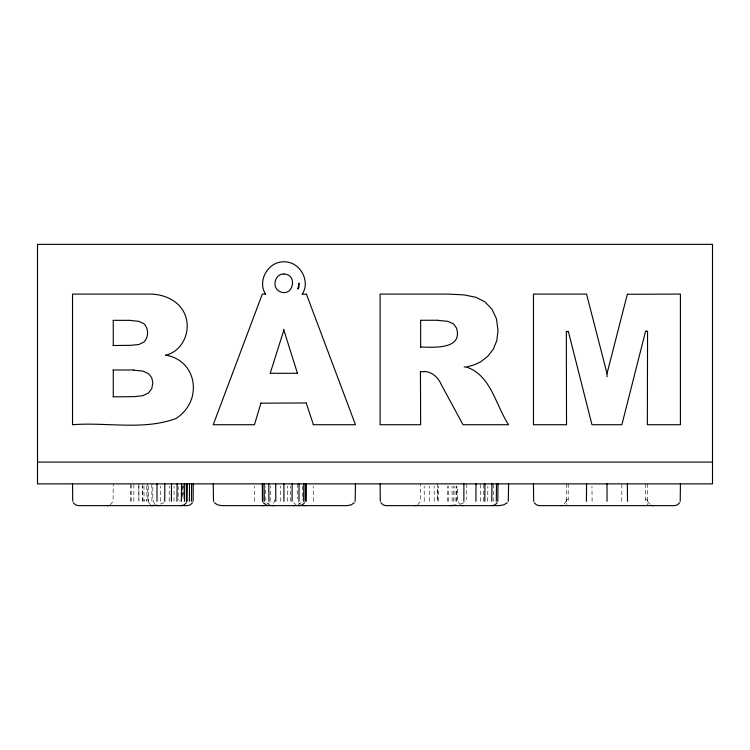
<?xml version="1.0" encoding="UTF-8"?>
<svg xmlns="http://www.w3.org/2000/svg" width="750" height="750" viewBox="0 0 750 750"><rect width="100%" height="100%" fill="white"/><g stroke="black" fill="none" stroke-linecap="round" stroke-linejoin="round"><path stroke-width="0.56" stroke-dasharray="3.75 2.81" d="M160.284 501.291L160.312 486.141M169.209 501.291L169.266 486.141M280.275 501.291L280.359 486.141M480.506 501.291L480.609 483.872M173.972 501.291L174.084 486.141M487.716 501.291L487.856 486.141M179.859 501.291L180.009 499.763M254.306 501.291L254.447 486.141M483.244 501.291L483.403 483.872M621.731 501.291L621.881 483.872M645.741 483.872L645.581 501.291L647.559 501.291L650.297 504.853M493.191 501.291L493.359 483.872M566.334 501.291L566.531 499.763L568.2 499.763L568.35 501.291L566.334 501.291L563.587 504.853M274.725 499.763L273.919 502.706L271.725 504.853M270.15 501.291L270.422 486.141M268.087 503.925L269.353 502.706M301.247 502.706L297.994 504.853M110.316 504.853L113.062 501.291L113.259 483.872M417.703 504.853L420.45 501.291L420.647 483.872M163.894 502.706L158.334 504.853M464.175 502.706L458.006 504.853M645.741 499.763L647.362 499.763L647.559 501.291M269.756 504.853C261.966 502.116 266.531 492.009 265.359 486.141M295.978 504.853L293.794 502.706M150.647 504.853L147.863 501.291L147.656 483.872M460.434 504.853L457.659 501.291L457.453 486.141M298.322 502.706L299.587 503.925M154.584 503.925L152.831 499.763L152.831 483.872M457.013 501.291L456.816 486.141M456.637 501.291L456.45 486.141M146.738 499.763L146.925 501.291L146.738 483.872M151.95 501.291L151.772 483.872M455.072 501.291L454.913 486.141M592.116 501.291L591.956 486.141M313.331 501.291L313.181 486.141M290.456 501.291L290.316 486.141M143.963 499.763L144.094 501.291L143.963 483.872M453.572 501.291L453.441 486.141M148.547 499.763L148.678 501.291L148.594 483.872M434.222 501.291L434.1 486.141M452.109 501.291L452.006 486.141M287.456 501.291L287.372 486.141M429.506 501.291L429.45 486.141M142.791 501.291L142.734 486.141M138.825 486.141L138.947 501.291M448.416 501.291L448.359 486.141M142.819 501.291L142.772 483.872M447.722 501.291L447.675 486.141M424.228 501.291L424.209 486.141M438.394 501.291L438.384 486.141M133.856 501.291L133.847 483.872M131.091 501.291L131.081 483.872M130.828 501.291L130.819 483.872M647.362 483.872L647.362 505.641M568.2 483.872L568.2 499.763M566.531 483.872L566.531 504.497M466.434 483.872L466.434 499.763M437.672 483.872L437.681 501.291L437.531 486.141M302.438 486.141L302.438 499.763M297.253 483.872L297.253 498.628M183.169 483.872L183.169 498.628M182.972 486.141L182.972 498.628M182.859 486.141L182.859 498.628M178.144 486.141L178.144 499.763M138.891 483.872L138.891 499.763"/><path stroke-width="1.12" d="M283.903 274.116C297.994 274.106 293.419 297.234 280.359 291.806C271.144 288.178 274.613 273.825 283.903 273.909M463.866 501.291L463.894 483.872M156.975 501.291L157.003 483.872M164.738 501.291L164.803 483.872M475.922 501.291L475.988 483.872M420.45 320.259L438.394 320.259M113.062 369.984L133.763 369.984M113.062 320.344L131.091 320.344M292.078 501.291L292.153 483.872M171.403 501.291L171.506 483.872M420.45 371.503L420.647 424.725L380.1 424.725L380.1 294.084L447.384 294.084L463.894 294.881L475.988 297.291L484.922 301.866L491.944 309.188L496.481 318.825L498 330.347L496.838 340.472L493.359 349.106L487.856 356.25L480.609 361.894L474.478 364.753L466.434 367.069C491.156 375.253 495.741 405.525 508.603 424.725L462.994 424.725L441.412 384.797C438.412 377.644 432 371.616 424.228 371.503M484.8 501.291L484.922 483.872M176.972 501.291L177.112 483.872M306.253 501.291L306.394 483.872M298.95 501.291L299.091 483.872M186.647 499.763L186.487 501.291L186.591 483.872M586.406 501.291L586.556 483.872M181.369 501.291L181.537 483.872M491.775 501.291L491.944 483.872M189.375 501.291L189.553 483.872M184.509 501.291L184.697 483.872M165.928 355.209C183.469 350.709 191.719 329.897 184.697 313.912C178.584 299.822 162.647 293.634 148.106 294.084L72.534 294.084L72.534 424.725C106.519 421.988 142.847 430.575 175.641 418.669C183.628 413.822 189.469 406.172 192.103 397.209C197.222 377.559 186.356 358.584 165.928 355.209L165.412 355.238M303.619 501.291L303.806 483.872M191.428 501.291L191.625 483.872M496.294 501.291L496.481 483.872M302.137 294.281C311.062 281.109 299.831 261.384 283.903 261.816C268.022 261.497 256.931 281.091 265.659 294.281M680.222 501.291L680.419 483.872M187.022 501.291L187.228 483.872M193.088 501.291L193.284 483.872M305.175 501.291L305.381 483.872M497.794 501.291L498 483.872M283.762 330.056L283.856 329.409M420.45 347.213L420.647 347.016C433.331 347.325 463.322 349.762 456.45 327.966L453.441 323.841L447.675 321.309L438.384 320.456M113.062 345.525L130.819 345.319L138.825 344.513L143.963 342.066C148.688 337.172 148.856 328.594 143.963 323.756L138.891 321.347L131.081 320.55M355.172 501.291L355.463 483.872M113.062 396.853L133.847 396.656L142.734 395.728L148.547 392.953L151.753 388.622L152.831 383.016L151.772 377.794L148.594 373.706L142.772 371.062L133.753 370.181M508.275 501.291L508.603 483.872M627.366 294.084L607.031 373.575L586.556 294.084L533.466 294.084L533.466 424.725L566.531 424.725L566.334 331.425L568.35 331.425L591.956 424.725L621.881 424.725L645.581 331.219L647.559 331.219L647.362 424.725L680.419 424.725L680.419 294.084L627.516 294.281M265.359 294.084L262.312 294.084L213.234 424.725L254.447 424.725L261 402.956M270.15 373.509L283.856 330.084L297.525 373.509M306.253 294.281L302.438 294.084M261.15 403.163L306.459 402.956M306.319 403.163L313.331 424.528M679.631 502.706L677.484 504.853L674.541 505.641L539.344 505.641L536.409 504.853L534.253 502.706M186.431 502.706L184.266 504.853L181.303 505.641M192.487 502.706L190.322 504.853L187.359 505.641L78.412 505.641L75.469 504.853L73.322 502.706M497.203 502.706L495.037 504.853L492.075 505.641M304.575 502.706L302.4 504.853L298.969 505.641M354.319 502.706L351.216 504.853L346.969 505.641L221.719 505.641L217.472 504.853L214.369 502.706M507.309 502.706L503.775 504.853L498.956 505.641L385.978 505.641L383.034 504.853L380.887 502.706M156.506 505.153L150.75 505.641M455.972 505.153L449.569 505.641M107.381 505.641L108.9 505.444M414.769 505.641L416.288 505.444M560.653 505.641L562.172 505.444M270.291 505.444L266.925 505.444L263.306 502.706M262.444 505.641L264.506 505.444M293.55 505.641L295.847 505.444M645.741 331.425L647.362 331.425M566.531 331.622L568.2 331.622M420.647 371.7L424.209 371.7M270.422 373.303L297.253 373.303M313.181 424.725L355.463 424.725L306.394 294.084M37.5 462.094L712.5 462.094M607.031 501.291L607.031 483.872M464.175 366.9L465.863 367.022M271.875 505.444L274.144 505.641M303.169 505.444L305.231 505.641M157.266 505.444L158.822 505.641M152.081 505.444L153.628 505.641M461.869 505.444L463.416 505.641M651.712 505.444L653.241 505.641M213.516 501.291L213.234 483.872M262.716 501.291L262.509 483.872M533.672 501.291L533.466 483.872M380.297 501.291L380.1 483.872M72.731 501.291L72.534 483.872M606.938 373.594L607.041 376.744M264.272 501.291L264.084 483.872M627.516 501.291L627.366 483.872M268.941 501.291L268.791 483.872M262.453 501.291L262.312 483.872M275.794 501.291L275.709 483.872M420.647 320.456L420.647 347.016M283.903 483.872L283.903 501.291M113.259 320.55L113.259 345.319M113.259 370.181L113.259 396.656M298.969 283.294L298.922 287.325L297.872 289.125L298.969 283.294M712.5 244.359L37.5 244.359L37.5 483.872L712.5 483.872L712.5 244.359"/></g></svg>
